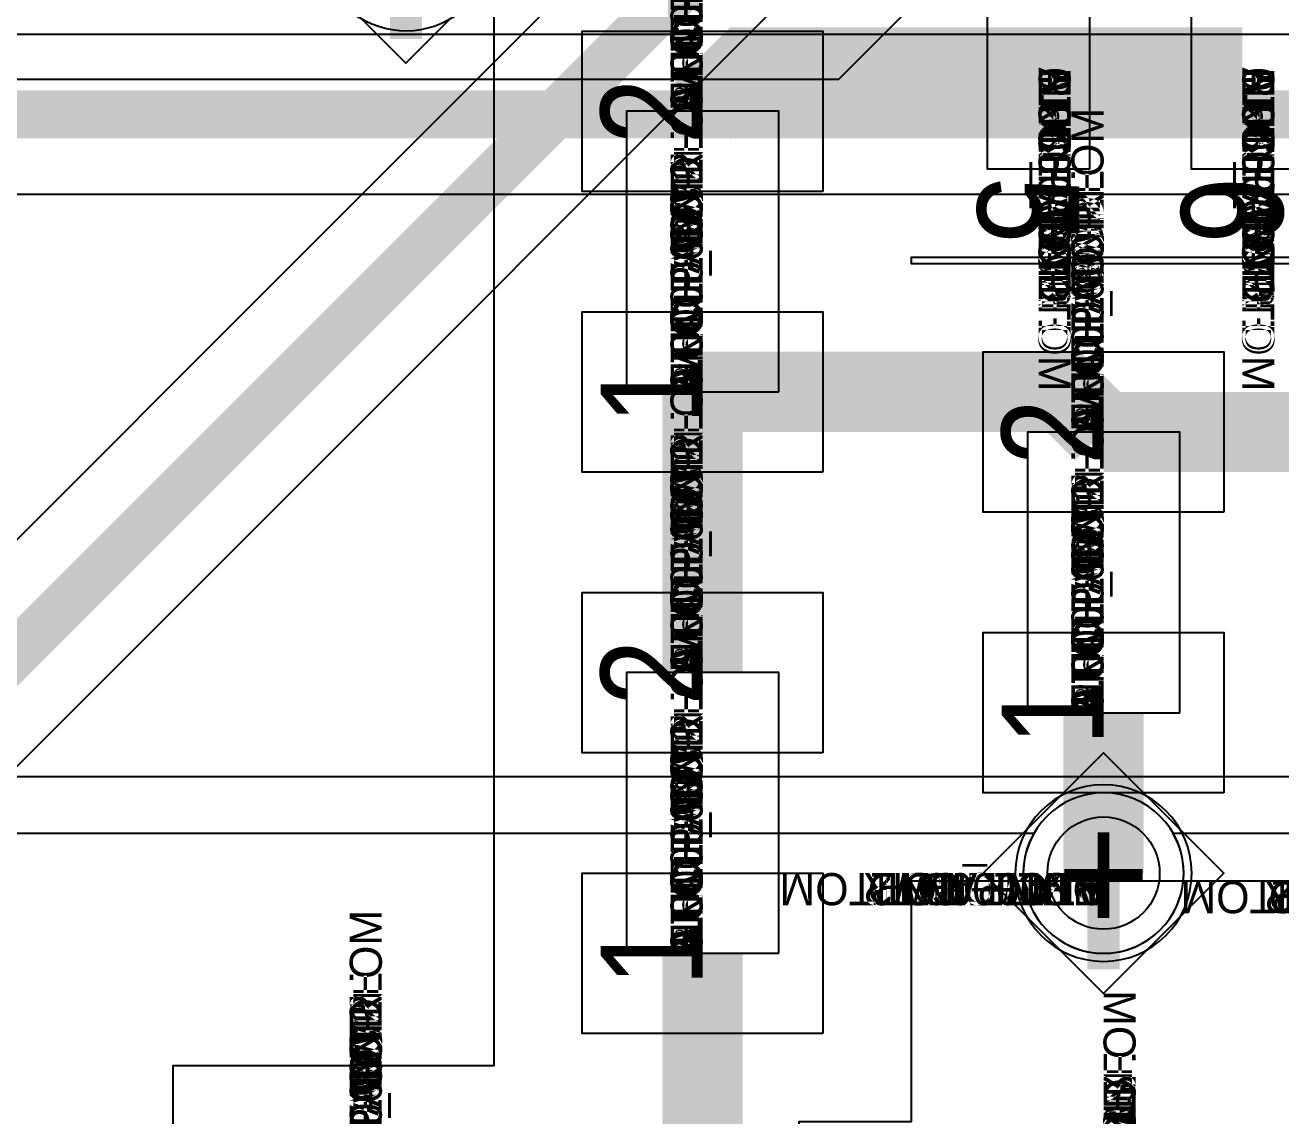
# Model space of a CAD drawing. Extents: x 0 to 323, y 0 to 320.
# Drawn here: x 77.84 to 85.67, y 198.64 to 205.44 of the extents above; entities that cross this region are included whole.
import ezdxf
from ezdxf.enums import TextEntityAlignment as Align

# ---------------------------------------------------------------- set-up
doc = ezdxf.new("R2010")
doc.units = 0
doc.header["$MEASUREMENT"] = 0
doc.layers.get('0').update_dxf_attribs({"linetype": 'CONTINUOUS'})
for name, color, linetype in [('CDN_FIGURES', 7, 'CONTINUOUS'), ('ETCH_BOTTOM', 7, 'CONTINUOUS'), ('ETCH_GND', 3, 'CONTINUOUS'), ('ETCH_INT1', 4, 'CONTINUOUS'), ('ETCH_INT2', 5, 'CONTINUOUS'), ('ETCH_PWR', 6, 'CONTINUOUS'), ('ETCH_TOP', 2, 'CONTINUOUS'), ('MANUFACTURING_NCLEGEND-1-6', 8, 'CONTINUOUS'), ('PACKAGE_GEOMETRY_ASSEMBLY_TOP', 11, 'CONTINUOUS'), ('PACKAGE_GEOMETRY_PIN_NUMBER', 9, 'CONTINUOUS')]:
    doc.layers.add(name, color=color, linetype=linetype)

# ---------------------------------------------------------------- blocks, each defined once
blk = doc.blocks.new('PAD_INFO')
for tag in ['SHAPE_TYPE', 'PAD_HEIGHT', 'PAD_LAYER', 'PAD_TYPE', 'PAD_WIDTH']:
    blk.add_attdef(tag, (0, 0), '', height=0.2)
at = {"flags": 2}
blk.add_attdef('CDN_TYPE', (0, 0), '', height=0.2, dxfattribs=at)
blk = doc.blocks.new('DRILL_INFO')
at = {"flags": 2}
blk.add_attdef('CDN_TYPE', (0, 0), '', height=0.2, dxfattribs=at)
for tag in ['FSHAPE', 'FCHAR', 'DRILL_HEIGHT', 'DIAMETER', 'PLATED', 'DRILL_WIDTH']:
    blk.add_attdef(tag, (0, 0), '', height=0.2)
blk = doc.blocks.new('VIA0700X0300')
at = {"layer": 'ETCH_BOTTOM'}
blk.add_circle((0, 0), 0.35, dxfattribs=at)
at = {"layer": 'ETCH_GND'}
blk.add_circle((0, 0), 0.35, dxfattribs=at)
at = {"layer": 'ETCH_INT1'}
blk.add_circle((0, 0), 0.35, dxfattribs=at)
at = {"layer": 'ETCH_INT2'}
blk.add_circle((0, 0), 0.35, dxfattribs=at)
at = {"layer": 'ETCH_PWR'}
blk.add_circle((0, 0), 0.35, dxfattribs=at)
at = {"layer": 'ETCH_TOP'}
blk.add_circle((0, 0), 0.35, dxfattribs=at)
ref = blk.add_blockref('PAD_INFO', (0, 0))
ref.add_attrib('PAD_LAYER', 'ETCH_TOP', (0, 0), dxfattribs={"height": 0.2})
ref.add_attrib('SHAPE_TYPE', 'NULL', (0, 0), dxfattribs={"height": 0.2})
ref.add_attrib('PAD_TYPE', 'ANTIPAD', (0, 0), dxfattribs={"height": 0.2})
ref.add_attrib('PAD_WIDTH', '0.000000', (0, 0), dxfattribs={"height": 0.2})
ref.add_attrib('PAD_HEIGHT', '0.000000', (0, 0), dxfattribs={"height": 0.2})
ref = blk.add_blockref('PAD_INFO', (0, 0))
ref.add_attrib('PAD_LAYER', 'ETCH_GND', (0, 0), dxfattribs={"height": 0.2})
ref.add_attrib('SHAPE_TYPE', 'NULL', (0, 0), dxfattribs={"height": 0.2})
ref.add_attrib('PAD_TYPE', 'ANTIPAD', (0, 0), dxfattribs={"height": 0.2})
ref.add_attrib('PAD_WIDTH', '0.000000', (0, 0), dxfattribs={"height": 0.2})
ref.add_attrib('PAD_HEIGHT', '0.000000', (0, 0), dxfattribs={"height": 0.2})
ref = blk.add_blockref('PAD_INFO', (0, 0))
ref.add_attrib('PAD_LAYER', 'ETCH_INT1', (0, 0), dxfattribs={"height": 0.2})
ref.add_attrib('SHAPE_TYPE', 'NULL', (0, 0), dxfattribs={"height": 0.2})
ref.add_attrib('PAD_TYPE', 'ANTIPAD', (0, 0), dxfattribs={"height": 0.2})
ref.add_attrib('PAD_WIDTH', '0.000000', (0, 0), dxfattribs={"height": 0.2})
ref.add_attrib('PAD_HEIGHT', '0.000000', (0, 0), dxfattribs={"height": 0.2})
ref = blk.add_blockref('PAD_INFO', (0, 0))
ref.add_attrib('PAD_LAYER', 'ETCH_INT2', (0, 0), dxfattribs={"height": 0.2})
ref.add_attrib('SHAPE_TYPE', 'NULL', (0, 0), dxfattribs={"height": 0.2})
ref.add_attrib('PAD_TYPE', 'ANTIPAD', (0, 0), dxfattribs={"height": 0.2})
ref.add_attrib('PAD_WIDTH', '0.000000', (0, 0), dxfattribs={"height": 0.2})
ref.add_attrib('PAD_HEIGHT', '0.000000', (0, 0), dxfattribs={"height": 0.2})
ref = blk.add_blockref('PAD_INFO', (0, 0))
ref.add_attrib('PAD_LAYER', 'ETCH_PWR', (0, 0), dxfattribs={"height": 0.2})
ref.add_attrib('SHAPE_TYPE', 'NULL', (0, 0), dxfattribs={"height": 0.2})
ref.add_attrib('PAD_TYPE', 'ANTIPAD', (0, 0), dxfattribs={"height": 0.2})
ref.add_attrib('PAD_WIDTH', '0.000000', (0, 0), dxfattribs={"height": 0.2})
ref.add_attrib('PAD_HEIGHT', '0.000000', (0, 0), dxfattribs={"height": 0.2})
ref = blk.add_blockref('PAD_INFO', (0, 0))
ref.add_attrib('PAD_LAYER', 'ETCH_BOTTOM', (0, 0), dxfattribs={"height": 0.2})
ref.add_attrib('SHAPE_TYPE', 'NULL', (0, 0), dxfattribs={"height": 0.2})
ref.add_attrib('PAD_TYPE', 'ANTIPAD', (0, 0), dxfattribs={"height": 0.2})
ref.add_attrib('PAD_WIDTH', '0.000000', (0, 0), dxfattribs={"height": 0.2})
ref.add_attrib('PAD_HEIGHT', '0.000000', (0, 0), dxfattribs={"height": 0.2})
ref = blk.add_blockref('PAD_INFO', (0, 0))
ref.add_attrib('PAD_LAYER', 'ETCH_TOP', (0, 0), dxfattribs={"height": 0.2})
ref.add_attrib('SHAPE_TYPE', 'NULL', (0, 0), dxfattribs={"height": 0.2})
ref.add_attrib('PAD_TYPE', 'THERMAL', (0, 0), dxfattribs={"height": 0.2})
ref.add_attrib('PAD_WIDTH', '0.000000', (0, 0), dxfattribs={"height": 0.2})
ref.add_attrib('PAD_HEIGHT', '0.000000', (0, 0), dxfattribs={"height": 0.2})
ref = blk.add_blockref('PAD_INFO', (0, 0))
ref.add_attrib('PAD_LAYER', 'ETCH_GND', (0, 0), dxfattribs={"height": 0.2})
ref.add_attrib('SHAPE_TYPE', 'NULL', (0, 0), dxfattribs={"height": 0.2})
ref.add_attrib('PAD_TYPE', 'THERMAL', (0, 0), dxfattribs={"height": 0.2})
ref.add_attrib('PAD_WIDTH', '0.000000', (0, 0), dxfattribs={"height": 0.2})
ref.add_attrib('PAD_HEIGHT', '0.000000', (0, 0), dxfattribs={"height": 0.2})
ref = blk.add_blockref('PAD_INFO', (0, 0))
ref.add_attrib('PAD_LAYER', 'ETCH_INT1', (0, 0), dxfattribs={"height": 0.2})
ref.add_attrib('SHAPE_TYPE', 'NULL', (0, 0), dxfattribs={"height": 0.2})
ref.add_attrib('PAD_TYPE', 'THERMAL', (0, 0), dxfattribs={"height": 0.2})
ref.add_attrib('PAD_WIDTH', '0.000000', (0, 0), dxfattribs={"height": 0.2})
ref.add_attrib('PAD_HEIGHT', '0.000000', (0, 0), dxfattribs={"height": 0.2})
ref = blk.add_blockref('PAD_INFO', (0, 0))
ref.add_attrib('PAD_LAYER', 'ETCH_INT2', (0, 0), dxfattribs={"height": 0.2})
ref.add_attrib('SHAPE_TYPE', 'NULL', (0, 0), dxfattribs={"height": 0.2})
ref.add_attrib('PAD_TYPE', 'THERMAL', (0, 0), dxfattribs={"height": 0.2})
ref.add_attrib('PAD_WIDTH', '0.000000', (0, 0), dxfattribs={"height": 0.2})
ref.add_attrib('PAD_HEIGHT', '0.000000', (0, 0), dxfattribs={"height": 0.2})
ref = blk.add_blockref('PAD_INFO', (0, 0))
ref.add_attrib('PAD_LAYER', 'ETCH_PWR', (0, 0), dxfattribs={"height": 0.2})
ref.add_attrib('SHAPE_TYPE', 'NULL', (0, 0), dxfattribs={"height": 0.2})
ref.add_attrib('PAD_TYPE', 'THERMAL', (0, 0), dxfattribs={"height": 0.2})
ref.add_attrib('PAD_WIDTH', '0.000000', (0, 0), dxfattribs={"height": 0.2})
ref.add_attrib('PAD_HEIGHT', '0.000000', (0, 0), dxfattribs={"height": 0.2})
ref = blk.add_blockref('PAD_INFO', (0, 0))
ref.add_attrib('PAD_LAYER', 'ETCH_BOTTOM', (0, 0), dxfattribs={"height": 0.2})
ref.add_attrib('SHAPE_TYPE', 'NULL', (0, 0), dxfattribs={"height": 0.2})
ref.add_attrib('PAD_TYPE', 'THERMAL', (0, 0), dxfattribs={"height": 0.2})
ref.add_attrib('PAD_WIDTH', '0.000000', (0, 0), dxfattribs={"height": 0.2})
ref.add_attrib('PAD_HEIGHT', '0.000000', (0, 0), dxfattribs={"height": 0.2})
ref = blk.add_blockref('PAD_INFO', (0, 0))
ref.add_attrib('PAD_LAYER', 'ETCH_TOP', (0, 0), dxfattribs={"height": 0.2})
ref.add_attrib('SHAPE_TYPE', 'CIRCLE', (0, 0), dxfattribs={"height": 0.2})
ref.add_attrib('PAD_TYPE', 'REGULAR', (0, 0), dxfattribs={"height": 0.2})
ref.add_attrib('PAD_WIDTH', '0.700000', (0, 0), dxfattribs={"height": 0.2})
ref.add_attrib('PAD_HEIGHT', '0.700000', (0, 0), dxfattribs={"height": 0.2})
ref = blk.add_blockref('PAD_INFO', (0, 0))
ref.add_attrib('PAD_LAYER', 'ETCH_GND', (0, 0), dxfattribs={"height": 0.2})
ref.add_attrib('SHAPE_TYPE', 'CIRCLE', (0, 0), dxfattribs={"height": 0.2})
ref.add_attrib('PAD_TYPE', 'REGULAR', (0, 0), dxfattribs={"height": 0.2})
ref.add_attrib('PAD_WIDTH', '0.700000', (0, 0), dxfattribs={"height": 0.2})
ref.add_attrib('PAD_HEIGHT', '0.700000', (0, 0), dxfattribs={"height": 0.2})
ref = blk.add_blockref('PAD_INFO', (0, 0))
ref.add_attrib('PAD_LAYER', 'ETCH_INT1', (0, 0), dxfattribs={"height": 0.2})
ref.add_attrib('SHAPE_TYPE', 'CIRCLE', (0, 0), dxfattribs={"height": 0.2})
ref.add_attrib('PAD_TYPE', 'REGULAR', (0, 0), dxfattribs={"height": 0.2})
ref.add_attrib('PAD_WIDTH', '0.700000', (0, 0), dxfattribs={"height": 0.2})
ref.add_attrib('PAD_HEIGHT', '0.700000', (0, 0), dxfattribs={"height": 0.2})
ref = blk.add_blockref('PAD_INFO', (0, 0))
ref.add_attrib('PAD_LAYER', 'ETCH_INT2', (0, 0), dxfattribs={"height": 0.2})
ref.add_attrib('SHAPE_TYPE', 'CIRCLE', (0, 0), dxfattribs={"height": 0.2})
ref.add_attrib('PAD_TYPE', 'REGULAR', (0, 0), dxfattribs={"height": 0.2})
ref.add_attrib('PAD_WIDTH', '0.700000', (0, 0), dxfattribs={"height": 0.2})
ref.add_attrib('PAD_HEIGHT', '0.700000', (0, 0), dxfattribs={"height": 0.2})
ref = blk.add_blockref('PAD_INFO', (0, 0))
ref.add_attrib('PAD_LAYER', 'ETCH_PWR', (0, 0), dxfattribs={"height": 0.2})
ref.add_attrib('SHAPE_TYPE', 'CIRCLE', (0, 0), dxfattribs={"height": 0.2})
ref.add_attrib('PAD_TYPE', 'REGULAR', (0, 0), dxfattribs={"height": 0.2})
ref.add_attrib('PAD_WIDTH', '0.700000', (0, 0), dxfattribs={"height": 0.2})
ref.add_attrib('PAD_HEIGHT', '0.700000', (0, 0), dxfattribs={"height": 0.2})
ref = blk.add_blockref('PAD_INFO', (0, 0))
ref.add_attrib('PAD_LAYER', 'ETCH_BOTTOM', (0, 0), dxfattribs={"height": 0.2})
ref.add_attrib('SHAPE_TYPE', 'CIRCLE', (0, 0), dxfattribs={"height": 0.2})
ref.add_attrib('PAD_TYPE', 'REGULAR', (0, 0), dxfattribs={"height": 0.2})
ref.add_attrib('PAD_WIDTH', '0.700000', (0, 0), dxfattribs={"height": 0.2})
ref.add_attrib('PAD_HEIGHT', '0.700000', (0, 0), dxfattribs={"height": 0.2})
ref = blk.add_blockref('DRILL_INFO', (0, 0))
ref.add_attrib('DIAMETER', '0.300000', (0, 0), dxfattribs={"height": 0.2})
ref.add_attrib('PLATED', 'PLATED', (0, 0), dxfattribs={"height": 0.2})
ref.add_attrib('FSHAPE', 'DIAMOND', (0, 0), dxfattribs={"height": 0.2})
ref.add_attrib('FCHAR', '+', (0, 0), dxfattribs={"height": 0.2})
ref.add_attrib('DRILL_WIDTH', '1.500000', (0, 0), dxfattribs={"height": 0.2})
ref.add_attrib('DRILL_HEIGHT', '1.500000', (0, 0), dxfattribs={"height": 0.2})
for tag in ['CDN_TYPE', 'PIN']:
    blk.add_attdef(tag, (0, 0), '', height=0.2)
at = {"flags": 2}
for tag in ['PSTKNAME', 'BBV']:
    blk.add_attdef(tag, (0, 0), '', height=0.2, dxfattribs=at)
blk = doc.blocks.new('FIGURE_DIAMOND')
at = {"layer": 'CDN_FIGURES'}
blk.add_lwpolyline([(-0.5, 0), (0, 0.5), (0.5, 0), (0, -0.5)], close=True, dxfattribs=at)
blk = doc.blocks.new('SMD50_25')
at = {"layer": 'ETCH_TOP'}
blk.add_lwpolyline([(-0.635, -0.3175), (-0.635, 0.3175), (0.635, 0.3175), (0.635, -0.3175)], close=True, dxfattribs=at)
ref = blk.add_blockref('PAD_INFO', (0, 0))
ref.add_attrib('PAD_LAYER', 'ETCH_TOP', (0, 0), dxfattribs={"height": 0.2})
ref.add_attrib('SHAPE_TYPE', 'NULL', (0, 0), dxfattribs={"height": 0.2})
ref.add_attrib('PAD_TYPE', 'ANTIPAD', (0, 0), dxfattribs={"height": 0.2})
ref.add_attrib('PAD_WIDTH', '0.000000', (0, 0), dxfattribs={"height": 0.2})
ref.add_attrib('PAD_HEIGHT', '0.000000', (0, 0), dxfattribs={"height": 0.2})
ref = blk.add_blockref('PAD_INFO', (0, 0))
ref.add_attrib('PAD_LAYER', 'ETCH_GND', (0, 0), dxfattribs={"height": 0.2})
ref.add_attrib('SHAPE_TYPE', 'NULL', (0, 0), dxfattribs={"height": 0.2})
ref.add_attrib('PAD_TYPE', 'ANTIPAD', (0, 0), dxfattribs={"height": 0.2})
ref.add_attrib('PAD_WIDTH', '0.000000', (0, 0), dxfattribs={"height": 0.2})
ref.add_attrib('PAD_HEIGHT', '0.000000', (0, 0), dxfattribs={"height": 0.2})
ref = blk.add_blockref('PAD_INFO', (0, 0))
ref.add_attrib('PAD_LAYER', 'ETCH_INT1', (0, 0), dxfattribs={"height": 0.2})
ref.add_attrib('SHAPE_TYPE', 'NULL', (0, 0), dxfattribs={"height": 0.2})
ref.add_attrib('PAD_TYPE', 'ANTIPAD', (0, 0), dxfattribs={"height": 0.2})
ref.add_attrib('PAD_WIDTH', '0.000000', (0, 0), dxfattribs={"height": 0.2})
ref.add_attrib('PAD_HEIGHT', '0.000000', (0, 0), dxfattribs={"height": 0.2})
ref = blk.add_blockref('PAD_INFO', (0, 0))
ref.add_attrib('PAD_LAYER', 'ETCH_INT2', (0, 0), dxfattribs={"height": 0.2})
ref.add_attrib('SHAPE_TYPE', 'NULL', (0, 0), dxfattribs={"height": 0.2})
ref.add_attrib('PAD_TYPE', 'ANTIPAD', (0, 0), dxfattribs={"height": 0.2})
ref.add_attrib('PAD_WIDTH', '0.000000', (0, 0), dxfattribs={"height": 0.2})
ref.add_attrib('PAD_HEIGHT', '0.000000', (0, 0), dxfattribs={"height": 0.2})
ref = blk.add_blockref('PAD_INFO', (0, 0))
ref.add_attrib('PAD_LAYER', 'ETCH_PWR', (0, 0), dxfattribs={"height": 0.2})
ref.add_attrib('SHAPE_TYPE', 'NULL', (0, 0), dxfattribs={"height": 0.2})
ref.add_attrib('PAD_TYPE', 'ANTIPAD', (0, 0), dxfattribs={"height": 0.2})
ref.add_attrib('PAD_WIDTH', '0.000000', (0, 0), dxfattribs={"height": 0.2})
ref.add_attrib('PAD_HEIGHT', '0.000000', (0, 0), dxfattribs={"height": 0.2})
ref = blk.add_blockref('PAD_INFO', (0, 0))
ref.add_attrib('PAD_LAYER', 'ETCH_BOTTOM', (0, 0), dxfattribs={"height": 0.2})
ref.add_attrib('SHAPE_TYPE', 'NULL', (0, 0), dxfattribs={"height": 0.2})
ref.add_attrib('PAD_TYPE', 'ANTIPAD', (0, 0), dxfattribs={"height": 0.2})
ref.add_attrib('PAD_WIDTH', '0.000000', (0, 0), dxfattribs={"height": 0.2})
ref.add_attrib('PAD_HEIGHT', '0.000000', (0, 0), dxfattribs={"height": 0.2})
ref = blk.add_blockref('PAD_INFO', (0, 0))
ref.add_attrib('PAD_LAYER', 'ETCH_TOP', (0, 0), dxfattribs={"height": 0.2})
ref.add_attrib('SHAPE_TYPE', 'NULL', (0, 0), dxfattribs={"height": 0.2})
ref.add_attrib('PAD_TYPE', 'THERMAL', (0, 0), dxfattribs={"height": 0.2})
ref.add_attrib('PAD_WIDTH', '0.000000', (0, 0), dxfattribs={"height": 0.2})
ref.add_attrib('PAD_HEIGHT', '0.000000', (0, 0), dxfattribs={"height": 0.2})
ref = blk.add_blockref('PAD_INFO', (0, 0))
ref.add_attrib('PAD_LAYER', 'ETCH_GND', (0, 0), dxfattribs={"height": 0.2})
ref.add_attrib('SHAPE_TYPE', 'NULL', (0, 0), dxfattribs={"height": 0.2})
ref.add_attrib('PAD_TYPE', 'THERMAL', (0, 0), dxfattribs={"height": 0.2})
ref.add_attrib('PAD_WIDTH', '0.000000', (0, 0), dxfattribs={"height": 0.2})
ref.add_attrib('PAD_HEIGHT', '0.000000', (0, 0), dxfattribs={"height": 0.2})
ref = blk.add_blockref('PAD_INFO', (0, 0))
ref.add_attrib('PAD_LAYER', 'ETCH_INT1', (0, 0), dxfattribs={"height": 0.2})
ref.add_attrib('SHAPE_TYPE', 'NULL', (0, 0), dxfattribs={"height": 0.2})
ref.add_attrib('PAD_TYPE', 'THERMAL', (0, 0), dxfattribs={"height": 0.2})
ref.add_attrib('PAD_WIDTH', '0.000000', (0, 0), dxfattribs={"height": 0.2})
ref.add_attrib('PAD_HEIGHT', '0.000000', (0, 0), dxfattribs={"height": 0.2})
ref = blk.add_blockref('PAD_INFO', (0, 0))
ref.add_attrib('PAD_LAYER', 'ETCH_INT2', (0, 0), dxfattribs={"height": 0.2})
ref.add_attrib('SHAPE_TYPE', 'NULL', (0, 0), dxfattribs={"height": 0.2})
ref.add_attrib('PAD_TYPE', 'THERMAL', (0, 0), dxfattribs={"height": 0.2})
ref.add_attrib('PAD_WIDTH', '0.000000', (0, 0), dxfattribs={"height": 0.2})
ref.add_attrib('PAD_HEIGHT', '0.000000', (0, 0), dxfattribs={"height": 0.2})
ref = blk.add_blockref('PAD_INFO', (0, 0))
ref.add_attrib('PAD_LAYER', 'ETCH_PWR', (0, 0), dxfattribs={"height": 0.2})
ref.add_attrib('SHAPE_TYPE', 'NULL', (0, 0), dxfattribs={"height": 0.2})
ref.add_attrib('PAD_TYPE', 'THERMAL', (0, 0), dxfattribs={"height": 0.2})
ref.add_attrib('PAD_WIDTH', '0.000000', (0, 0), dxfattribs={"height": 0.2})
ref.add_attrib('PAD_HEIGHT', '0.000000', (0, 0), dxfattribs={"height": 0.2})
ref = blk.add_blockref('PAD_INFO', (0, 0))
ref.add_attrib('PAD_LAYER', 'ETCH_BOTTOM', (0, 0), dxfattribs={"height": 0.2})
ref.add_attrib('SHAPE_TYPE', 'NULL', (0, 0), dxfattribs={"height": 0.2})
ref.add_attrib('PAD_TYPE', 'THERMAL', (0, 0), dxfattribs={"height": 0.2})
ref.add_attrib('PAD_WIDTH', '0.000000', (0, 0), dxfattribs={"height": 0.2})
ref.add_attrib('PAD_HEIGHT', '0.000000', (0, 0), dxfattribs={"height": 0.2})
ref = blk.add_blockref('PAD_INFO', (0, 0))
ref.add_attrib('PAD_LAYER', 'ETCH_TOP', (0, 0), dxfattribs={"height": 0.2})
ref.add_attrib('SHAPE_TYPE', 'RECTANGLE', (0, 0), dxfattribs={"height": 0.2})
ref.add_attrib('PAD_TYPE', 'REGULAR', (0, 0), dxfattribs={"height": 0.2})
ref.add_attrib('PAD_WIDTH', '1.270000', (0, 0), dxfattribs={"height": 0.2})
ref.add_attrib('PAD_HEIGHT', '0.635000', (0, 0), dxfattribs={"height": 0.2})
ref = blk.add_blockref('PAD_INFO', (0, 0))
ref.add_attrib('PAD_LAYER', 'ETCH_GND', (0, 0), dxfattribs={"height": 0.2})
ref.add_attrib('SHAPE_TYPE', 'NULL', (0, 0), dxfattribs={"height": 0.2})
ref.add_attrib('PAD_TYPE', 'REGULAR', (0, 0), dxfattribs={"height": 0.2})
ref.add_attrib('PAD_WIDTH', '0.000000', (0, 0), dxfattribs={"height": 0.2})
ref.add_attrib('PAD_HEIGHT', '0.000000', (0, 0), dxfattribs={"height": 0.2})
ref = blk.add_blockref('PAD_INFO', (0, 0))
ref.add_attrib('PAD_LAYER', 'ETCH_INT1', (0, 0), dxfattribs={"height": 0.2})
ref.add_attrib('SHAPE_TYPE', 'NULL', (0, 0), dxfattribs={"height": 0.2})
ref.add_attrib('PAD_TYPE', 'REGULAR', (0, 0), dxfattribs={"height": 0.2})
ref.add_attrib('PAD_WIDTH', '0.000000', (0, 0), dxfattribs={"height": 0.2})
ref.add_attrib('PAD_HEIGHT', '0.000000', (0, 0), dxfattribs={"height": 0.2})
ref = blk.add_blockref('PAD_INFO', (0, 0))
ref.add_attrib('PAD_LAYER', 'ETCH_INT2', (0, 0), dxfattribs={"height": 0.2})
ref.add_attrib('SHAPE_TYPE', 'NULL', (0, 0), dxfattribs={"height": 0.2})
ref.add_attrib('PAD_TYPE', 'REGULAR', (0, 0), dxfattribs={"height": 0.2})
ref.add_attrib('PAD_WIDTH', '0.000000', (0, 0), dxfattribs={"height": 0.2})
ref.add_attrib('PAD_HEIGHT', '0.000000', (0, 0), dxfattribs={"height": 0.2})
ref = blk.add_blockref('PAD_INFO', (0, 0))
ref.add_attrib('PAD_LAYER', 'ETCH_PWR', (0, 0), dxfattribs={"height": 0.2})
ref.add_attrib('SHAPE_TYPE', 'NULL', (0, 0), dxfattribs={"height": 0.2})
ref.add_attrib('PAD_TYPE', 'REGULAR', (0, 0), dxfattribs={"height": 0.2})
ref.add_attrib('PAD_WIDTH', '0.000000', (0, 0), dxfattribs={"height": 0.2})
ref.add_attrib('PAD_HEIGHT', '0.000000', (0, 0), dxfattribs={"height": 0.2})
ref = blk.add_blockref('PAD_INFO', (0, 0))
ref.add_attrib('PAD_LAYER', 'ETCH_BOTTOM', (0, 0), dxfattribs={"height": 0.2})
ref.add_attrib('SHAPE_TYPE', 'NULL', (0, 0), dxfattribs={"height": 0.2})
ref.add_attrib('PAD_TYPE', 'REGULAR', (0, 0), dxfattribs={"height": 0.2})
ref.add_attrib('PAD_WIDTH', '0.000000', (0, 0), dxfattribs={"height": 0.2})
ref.add_attrib('PAD_HEIGHT', '0.000000', (0, 0), dxfattribs={"height": 0.2})
ref = blk.add_blockref('DRILL_INFO', (0, 0))
ref.add_attrib('DIAMETER', '0.000000', (0, 0), dxfattribs={"height": 0.2})
ref.add_attrib('PLATED', 'NON_PLATED', (0, 0), dxfattribs={"height": 0.2})
ref.add_attrib('FSHAPE', 'NULL', (0, 0), dxfattribs={"height": 0.2})
ref.add_attrib('DRILL_WIDTH', '0.000000', (0, 0), dxfattribs={"height": 0.2})
ref.add_attrib('DRILL_HEIGHT', '0.000000', (0, 0), dxfattribs={"height": 0.2})
for tag in ['CDN_TYPE', 'PIN']:
    blk.add_attdef(tag, (0, 0), '', height=0.2)
at = {"flags": 2}
for tag in ['PSTKNAME', 'BBV']:
    blk.add_attdef(tag, (0, 0), '', height=0.2, dxfattribs=at)
blk = doc.blocks.new('SOIC8')
at = {"layer": 'ETCH_TOP'}
ref = blk.add_blockref('SMD50_25', (2.4765, -1.905), dxfattribs=at)
ref.add_attrib('CDN_TYPE', 'PIN', (0, 0), dxfattribs={"height": 0.2})
ref.add_attrib('PIN', '5', (0, 0), dxfattribs={"height": 0.2})
ref = blk.add_blockref('SMD50_25', (2.4765, -0.635), dxfattribs=at)
ref.add_attrib('CDN_TYPE', 'PIN', (0, 0), dxfattribs={"height": 0.2})
ref.add_attrib('PIN', '6', (0, 0), dxfattribs={"height": 0.2})
at = {"flags": 2}
for tag in ['SYMBOL_TYPE', 'CDN_TYPE', 'REFDES']:
    blk.add_attdef(tag, (0, 0), '', height=0.2, dxfattribs=at)
blk = doc.blocks.new('RC1000X1500TS')
at = {"layer": 'ETCH_TOP'}
blk.add_lwpolyline([(-0.5, -0.75), (-0.5, 0.75), (0.5, 0.75), (0.5, -0.75)], close=True, dxfattribs=at)
ref = blk.add_blockref('PAD_INFO', (0, 0))
ref.add_attrib('PAD_LAYER', 'ETCH_TOP', (0, 0), dxfattribs={"height": 0.2})
ref.add_attrib('SHAPE_TYPE', 'NULL', (0, 0), dxfattribs={"height": 0.2})
ref.add_attrib('PAD_TYPE', 'ANTIPAD', (0, 0), dxfattribs={"height": 0.2})
ref.add_attrib('PAD_WIDTH', '0.000000', (0, 0), dxfattribs={"height": 0.2})
ref.add_attrib('PAD_HEIGHT', '0.000000', (0, 0), dxfattribs={"height": 0.2})
ref = blk.add_blockref('PAD_INFO', (0, 0))
ref.add_attrib('PAD_LAYER', 'ETCH_GND', (0, 0), dxfattribs={"height": 0.2})
ref.add_attrib('SHAPE_TYPE', 'NULL', (0, 0), dxfattribs={"height": 0.2})
ref.add_attrib('PAD_TYPE', 'ANTIPAD', (0, 0), dxfattribs={"height": 0.2})
ref.add_attrib('PAD_WIDTH', '0.000000', (0, 0), dxfattribs={"height": 0.2})
ref.add_attrib('PAD_HEIGHT', '0.000000', (0, 0), dxfattribs={"height": 0.2})
ref = blk.add_blockref('PAD_INFO', (0, 0))
ref.add_attrib('PAD_LAYER', 'ETCH_INT1', (0, 0), dxfattribs={"height": 0.2})
ref.add_attrib('SHAPE_TYPE', 'NULL', (0, 0), dxfattribs={"height": 0.2})
ref.add_attrib('PAD_TYPE', 'ANTIPAD', (0, 0), dxfattribs={"height": 0.2})
ref.add_attrib('PAD_WIDTH', '0.000000', (0, 0), dxfattribs={"height": 0.2})
ref.add_attrib('PAD_HEIGHT', '0.000000', (0, 0), dxfattribs={"height": 0.2})
ref = blk.add_blockref('PAD_INFO', (0, 0))
ref.add_attrib('PAD_LAYER', 'ETCH_INT2', (0, 0), dxfattribs={"height": 0.2})
ref.add_attrib('SHAPE_TYPE', 'NULL', (0, 0), dxfattribs={"height": 0.2})
ref.add_attrib('PAD_TYPE', 'ANTIPAD', (0, 0), dxfattribs={"height": 0.2})
ref.add_attrib('PAD_WIDTH', '0.000000', (0, 0), dxfattribs={"height": 0.2})
ref.add_attrib('PAD_HEIGHT', '0.000000', (0, 0), dxfattribs={"height": 0.2})
ref = blk.add_blockref('PAD_INFO', (0, 0))
ref.add_attrib('PAD_LAYER', 'ETCH_PWR', (0, 0), dxfattribs={"height": 0.2})
ref.add_attrib('SHAPE_TYPE', 'NULL', (0, 0), dxfattribs={"height": 0.2})
ref.add_attrib('PAD_TYPE', 'ANTIPAD', (0, 0), dxfattribs={"height": 0.2})
ref.add_attrib('PAD_WIDTH', '0.000000', (0, 0), dxfattribs={"height": 0.2})
ref.add_attrib('PAD_HEIGHT', '0.000000', (0, 0), dxfattribs={"height": 0.2})
ref = blk.add_blockref('PAD_INFO', (0, 0))
ref.add_attrib('PAD_LAYER', 'ETCH_BOTTOM', (0, 0), dxfattribs={"height": 0.2})
ref.add_attrib('SHAPE_TYPE', 'NULL', (0, 0), dxfattribs={"height": 0.2})
ref.add_attrib('PAD_TYPE', 'ANTIPAD', (0, 0), dxfattribs={"height": 0.2})
ref.add_attrib('PAD_WIDTH', '0.000000', (0, 0), dxfattribs={"height": 0.2})
ref.add_attrib('PAD_HEIGHT', '0.000000', (0, 0), dxfattribs={"height": 0.2})
ref = blk.add_blockref('PAD_INFO', (0, 0))
ref.add_attrib('PAD_LAYER', 'ETCH_TOP', (0, 0), dxfattribs={"height": 0.2})
ref.add_attrib('SHAPE_TYPE', 'NULL', (0, 0), dxfattribs={"height": 0.2})
ref.add_attrib('PAD_TYPE', 'THERMAL', (0, 0), dxfattribs={"height": 0.2})
ref.add_attrib('PAD_WIDTH', '0.000000', (0, 0), dxfattribs={"height": 0.2})
ref.add_attrib('PAD_HEIGHT', '0.000000', (0, 0), dxfattribs={"height": 0.2})
ref = blk.add_blockref('PAD_INFO', (0, 0))
ref.add_attrib('PAD_LAYER', 'ETCH_GND', (0, 0), dxfattribs={"height": 0.2})
ref.add_attrib('SHAPE_TYPE', 'NULL', (0, 0), dxfattribs={"height": 0.2})
ref.add_attrib('PAD_TYPE', 'THERMAL', (0, 0), dxfattribs={"height": 0.2})
ref.add_attrib('PAD_WIDTH', '0.000000', (0, 0), dxfattribs={"height": 0.2})
ref.add_attrib('PAD_HEIGHT', '0.000000', (0, 0), dxfattribs={"height": 0.2})
ref = blk.add_blockref('PAD_INFO', (0, 0))
ref.add_attrib('PAD_LAYER', 'ETCH_INT1', (0, 0), dxfattribs={"height": 0.2})
ref.add_attrib('SHAPE_TYPE', 'NULL', (0, 0), dxfattribs={"height": 0.2})
ref.add_attrib('PAD_TYPE', 'THERMAL', (0, 0), dxfattribs={"height": 0.2})
ref.add_attrib('PAD_WIDTH', '0.000000', (0, 0), dxfattribs={"height": 0.2})
ref.add_attrib('PAD_HEIGHT', '0.000000', (0, 0), dxfattribs={"height": 0.2})
ref = blk.add_blockref('PAD_INFO', (0, 0))
ref.add_attrib('PAD_LAYER', 'ETCH_INT2', (0, 0), dxfattribs={"height": 0.2})
ref.add_attrib('SHAPE_TYPE', 'NULL', (0, 0), dxfattribs={"height": 0.2})
ref.add_attrib('PAD_TYPE', 'THERMAL', (0, 0), dxfattribs={"height": 0.2})
ref.add_attrib('PAD_WIDTH', '0.000000', (0, 0), dxfattribs={"height": 0.2})
ref.add_attrib('PAD_HEIGHT', '0.000000', (0, 0), dxfattribs={"height": 0.2})
ref = blk.add_blockref('PAD_INFO', (0, 0))
ref.add_attrib('PAD_LAYER', 'ETCH_PWR', (0, 0), dxfattribs={"height": 0.2})
ref.add_attrib('SHAPE_TYPE', 'NULL', (0, 0), dxfattribs={"height": 0.2})
ref.add_attrib('PAD_TYPE', 'THERMAL', (0, 0), dxfattribs={"height": 0.2})
ref.add_attrib('PAD_WIDTH', '0.000000', (0, 0), dxfattribs={"height": 0.2})
ref.add_attrib('PAD_HEIGHT', '0.000000', (0, 0), dxfattribs={"height": 0.2})
ref = blk.add_blockref('PAD_INFO', (0, 0))
ref.add_attrib('PAD_LAYER', 'ETCH_BOTTOM', (0, 0), dxfattribs={"height": 0.2})
ref.add_attrib('SHAPE_TYPE', 'NULL', (0, 0), dxfattribs={"height": 0.2})
ref.add_attrib('PAD_TYPE', 'THERMAL', (0, 0), dxfattribs={"height": 0.2})
ref.add_attrib('PAD_WIDTH', '0.000000', (0, 0), dxfattribs={"height": 0.2})
ref.add_attrib('PAD_HEIGHT', '0.000000', (0, 0), dxfattribs={"height": 0.2})
ref = blk.add_blockref('PAD_INFO', (0, 0))
ref.add_attrib('PAD_LAYER', 'ETCH_GND', (0, 0), dxfattribs={"height": 0.2})
ref.add_attrib('SHAPE_TYPE', 'NULL', (0, 0), dxfattribs={"height": 0.2})
ref.add_attrib('PAD_TYPE', 'REGULAR', (0, 0), dxfattribs={"height": 0.2})
ref.add_attrib('PAD_WIDTH', '0.000000', (0, 0), dxfattribs={"height": 0.2})
ref.add_attrib('PAD_HEIGHT', '0.000000', (0, 0), dxfattribs={"height": 0.2})
ref = blk.add_blockref('PAD_INFO', (0, 0))
ref.add_attrib('PAD_LAYER', 'ETCH_INT1', (0, 0), dxfattribs={"height": 0.2})
ref.add_attrib('SHAPE_TYPE', 'NULL', (0, 0), dxfattribs={"height": 0.2})
ref.add_attrib('PAD_TYPE', 'REGULAR', (0, 0), dxfattribs={"height": 0.2})
ref.add_attrib('PAD_WIDTH', '0.000000', (0, 0), dxfattribs={"height": 0.2})
ref.add_attrib('PAD_HEIGHT', '0.000000', (0, 0), dxfattribs={"height": 0.2})
ref = blk.add_blockref('PAD_INFO', (0, 0))
ref.add_attrib('PAD_LAYER', 'ETCH_INT2', (0, 0), dxfattribs={"height": 0.2})
ref.add_attrib('SHAPE_TYPE', 'NULL', (0, 0), dxfattribs={"height": 0.2})
ref.add_attrib('PAD_TYPE', 'REGULAR', (0, 0), dxfattribs={"height": 0.2})
ref.add_attrib('PAD_WIDTH', '0.000000', (0, 0), dxfattribs={"height": 0.2})
ref.add_attrib('PAD_HEIGHT', '0.000000', (0, 0), dxfattribs={"height": 0.2})
ref = blk.add_blockref('PAD_INFO', (0, 0))
ref.add_attrib('PAD_LAYER', 'ETCH_PWR', (0, 0), dxfattribs={"height": 0.2})
ref.add_attrib('SHAPE_TYPE', 'NULL', (0, 0), dxfattribs={"height": 0.2})
ref.add_attrib('PAD_TYPE', 'REGULAR', (0, 0), dxfattribs={"height": 0.2})
ref.add_attrib('PAD_WIDTH', '0.000000', (0, 0), dxfattribs={"height": 0.2})
ref.add_attrib('PAD_HEIGHT', '0.000000', (0, 0), dxfattribs={"height": 0.2})
ref = blk.add_blockref('PAD_INFO', (0, 0))
ref.add_attrib('PAD_LAYER', 'ETCH_BOTTOM', (0, 0), dxfattribs={"height": 0.2})
ref.add_attrib('SHAPE_TYPE', 'NULL', (0, 0), dxfattribs={"height": 0.2})
ref.add_attrib('PAD_TYPE', 'REGULAR', (0, 0), dxfattribs={"height": 0.2})
ref.add_attrib('PAD_WIDTH', '0.000000', (0, 0), dxfattribs={"height": 0.2})
ref.add_attrib('PAD_HEIGHT', '0.000000', (0, 0), dxfattribs={"height": 0.2})
ref = blk.add_blockref('DRILL_INFO', (0, 0))
ref.add_attrib('DIAMETER', '0.000000', (0, 0), dxfattribs={"height": 0.2})
ref.add_attrib('PLATED', 'PLATED', (0, 0), dxfattribs={"height": 0.2})
ref.add_attrib('FSHAPE', 'NULL', (0, 0), dxfattribs={"height": 0.2})
ref.add_attrib('DRILL_WIDTH', '0.000000', (0, 0), dxfattribs={"height": 0.2})
ref.add_attrib('DRILL_HEIGHT', '0.000000', (0, 0), dxfattribs={"height": 0.2})
ref = blk.add_blockref('PAD_INFO', (0, 0))
ref.add_attrib('PAD_LAYER', 'ETCH_TOP', (0, 0), dxfattribs={"height": 0.2})
ref.add_attrib('SHAPE_TYPE', 'RECTANGLE', (0, 0), dxfattribs={"height": 0.2})
ref.add_attrib('PAD_TYPE', 'REGULAR', (0, 0), dxfattribs={"height": 0.2})
ref.add_attrib('PAD_WIDTH', '1.000000', (0, 0), dxfattribs={"height": 0.2})
ref.add_attrib('PAD_HEIGHT', '1.500000', (0, 0), dxfattribs={"height": 0.2})
for tag in ['CDN_TYPE', 'PIN']:
    blk.add_attdef(tag, (0, 0), '', height=0.2)
at = {"flags": 2}
for tag in ['PSTKNAME', 'BBV']:
    blk.add_attdef(tag, (0, 0), '', height=0.2, dxfattribs=at)
blk = doc.blocks.new('F56')
at = {"layer": 'PACKAGE_GEOMETRY_ASSEMBLY_TOP'}
blk.add_lwpolyline([(0, -0.475), (1.75, -0.475), (1.75, 0.475), (0, 0.475)], close=True, dxfattribs=at)
at = {"layer": 'ETCH_TOP'}
ref = blk.add_blockref('RC1000X1500TS', (0, 0), dxfattribs=at)
ref.add_attrib('CDN_TYPE', 'PIN', (0, 0), dxfattribs={"height": 0.2})
ref.add_attrib('PIN', '1', (0, 0), dxfattribs={"height": 0.2})
ref = blk.add_blockref('RC1000X1500TS', (1.75, 0), dxfattribs=at)
ref.add_attrib('CDN_TYPE', 'PIN', (0, 0), dxfattribs={"height": 0.2})
ref.add_attrib('PIN', '2', (0, 0), dxfattribs={"height": 0.2})
at = {"flags": 2}
for tag in ['SYMBOL_TYPE', 'CDN_TYPE', 'REFDES']:
    blk.add_attdef(tag, (0, 0), '', height=0.2, dxfattribs=at)

msp = doc.modelspace()

# ---------------------------------------------------------------- linework, layer by layer
at = {"layer": 'ETCH_BOTTOM'}
for points in [[(80.725, 205.7554, -1.410576), (79.9375, 206.4319), (79.9375, 207.106, -1.04634), (79.9375, 208.205), (79.9375, 209.5556), (80.7716, 209.5556, -1.201564), (81.8536, 209.5556), (81.8655, 209.5556), (81.9656, 209.4555), (82.7646, 209.4555, -0.844579), (83.9436, 209.5556), (85.4377, 209.5556), (85.4377, 205.7554)], [(85.1127, 200.1555, 1), (84.0125, 200.1555, 1)]]:
    msp.add_lwpolyline(points, format="xyb", close=True, dxfattribs=at)
for points in [[(80.2126, 205.3547, 0.2, 0.2, 0), (80.2126, 205.9555, 0.2, 0.2, 0)], [(84.5626, 200.1555, 0.2, 0.2, 0), (84.5626, 200.7563, 0.2, 0.2, 0)], [(84.5626, 199.5547, 0.2, 0.2, 0), (84.5626, 200.1555, 0.2, 0.2, 0)]]:
    msp.add_lwpolyline(points, format="xyseb", dxfattribs=at)
at = {"layer": 'ETCH_INT1'}
for points, format in [([(161.6626, 263.1055, 0.3, 0.3, 0), (166.8326, 257.9355, 0.3, 0.3, 0), (166.8326, 245.9548, 0.3, 0.3, 0), (166.8626, 245.9248, 0.3, 0.3, 0), (166.8626, 245.3862, 0.3, 0.3, 0), (166.8326, 245.3562, 0.3, 0.3, 0), (166.8326, 226.1755, 0.3, 0.3, 0), (147.6426, 206.9855, 0.3, 0.3, 0), (128.8119, 206.9855, 0.3, 0.3, 0), (128.7819, 206.9555, 0.3, 0.3, 0), (128.2433, 206.9555, 0.3, 0.3, 0), (128.2133, 206.9855, 0.3, 0.3, 0), (127.1926, 206.9855, 0.3, 0.3, 0), (125.6126, 205.4055, 0.3, 0.3, 0), (91.6126, 205.4055, 0.3, 0.3, 0), (91.0926, 204.8855, 0.3, 0.3, 0), (25.2926, 204.8855, 0.3, 0.3, 0), (16.0126, 195.6055, 0.3, 0.3, 0)], "xyseb"), ([(91.0629, 204.3854), (75.5292, 204.3854, -1.457307), (74.596, 204.3854), (56.5292, 204.3854, -1.457307), (55.596, 204.3854), (38.0067, 204.3854, -1.643726), (37.1185, 204.3854), (25.4997, 204.3854), (17.0191, 195.9048, -3.946277), (16.3119, 196.612), (25.0855, 205.3856), (90.3916, 205.3856, -1.157049)], "xyb")]:
    msp.add_lwpolyline(points, format=format, dxfattribs=at)
msp.add_lwpolyline([(85.0627, 200.1555, 1), (84.0625, 200.1555, 1)], format="xyb", close=True, dxfattribs=at)
at = {"layer": 'ETCH_INT2'}
for points, format in [([(95.2626, 222.6055, 0.3, 0.3, 0), (95.2626, 219.0055, 0.3, 0.3, 0), (73.3126, 197.0555, 0.3, 0.3, 0), (73.3126, 195.8362, 0.3, 0.3, 0), (63.3369, 185.8605, 0.3, 0.3, 0), (56.9769, 185.8605, 0.3, 0.3, 0), (56.9469, 185.8905, 0.3, 0.3, 0), (56.4083, 185.8905, 0.3, 0.3, 0), (56.0276, 185.5098, 0.3, 0.3, 0), (56.0276, 185.4674, 0.3, 0.3, 0), (55.6957, 185.1355, 0.3, 0.3, 0), (36.4119, 185.1355, 0.3, 0.3, 0), (36.3819, 185.1055, 0.3, 0.3, 0), (35.8433, 185.1055, 0.3, 0.3, 0), (35.5033, 185.4455, 0.3, 0.3, 0), (16.0126, 185.4455, 0.3, 0.3, 0)], "xyseb"), ([(56.2012, 186.3906), (57.154, 186.3906), (57.184, 186.3606), (63.1298, 186.3606), (72.4313, 195.6621, -0.915475), (72.8125, 196.5826), (72.8125, 196.9089, -2.206059), (73.1373, 197.5874), (94.7625, 219.2126)], "xyb"), ([(87.9655, 211.0011), (73.8127, 196.8484), (73.8127, 195.6291), (63.544, 185.3604), (57.1631, 185.3604, -0.859737), (56.2495, 184.982)], "xyb")]:
    msp.add_lwpolyline(points, format=format, dxfattribs=at)
msp.add_lwpolyline([(85.0627, 200.1555, 1), (84.0625, 200.1555, 1)], format="xyb", close=True, dxfattribs=at)
at = {"layer": 'ETCH_PWR'}
msp.add_lwpolyline([(53.4626, 205.2055), (64.8126, 205.2055), (67.4626, 207.8555), (69.5126, 207.8555), (70.8626, 206.5055), (70.8626, 205.5055), (71.2626, 205.1055), (82.9126, 205.1055), (85.2626, 207.4555), (87.6126, 207.4555)], dxfattribs=at)
for points in [[(91.0855, 200.7555), (69.4127, 200.7555, 1.9997), (68.6125, 200.7555), (66.9127, 200.7555, 1.9997), (66.1125, 200.7555), (51.1897, 200.7555, 0.73386)], [(51.171, 200.4055), (84.1295, 200.4055, 1.731876), (84.9957, 200.4055), (86.6625, 200.4055, 1.9997)]]:
    msp.add_lwpolyline(points, format="xyb", dxfattribs=at)
at = {"layer": 'ETCH_TOP'}
for points in [[(80.664, 186.7056), (80.764, 186.8056), (81.1375, 186.8056), (81.1375, 195.1054), (78.7625, 195.1054), (78.7625, 198.9556), (80.7625, 198.9556), (80.7625, 205.9556), (83.29, 205.9556), (83.29, 206.3641), (86.0975, 206.3641)], [(88.8352, 203.9939), (83.3627, 203.9939), (83.3627, 203.9556), (88.3627, 203.9556)]]:
    msp.add_lwpolyline(points, dxfattribs=at)
for points, format in [([(84.1576, 205.179, 0.5, 0.5, 0), (82.3361, 205.179, 0.5, 0.5, 0), (82.0626, 204.9055, 0.5, 0.5, 0)], "xyseb"), ([(85.4276, 205.179, 0.5, 0.5, 0), (84.1576, 205.179, 0.5, 0.5, 0)], "xyseb"), ([(82.0626, 203.1555, 0.5, 0.5, 0), (82.0626, 201.4055, 0.5, 0.5, 0)], "xyseb"), ([(82.0626, 203.1555, 0.5, 0.5, 0), (84.3126, 203.1555, 0.5, 0.5, 0), (84.5626, 202.9055, 0.5, 0.5, 0)], "xyseb"), ([(84.5626, 202.9055, 0.5, 0.5, 0), (87.0626, 202.9055, 0.5, 0.5, 0)], "xyseb"), ([(84.5626, 201.1555, 0.5, 0.5, 0), (84.5626, 200.1555, 0.5, 0.5, 0)], "xyseb"), ([(88.3627, 200.1054), (83.3627, 200.1054), (83.3627, 198.6054), (82.6627, 198.6054), (82.6627, 198.5706), (83.4877, 198.5706), (83.4877, 198.0056), (83.5626, 198.0056, -0.677337), (83.9761, 196.9706), (85.5462, 196.9706), (86.2369, 196.2798, -1), (85.3883, 195.4312), (85.049, 195.7704), (83.4877, 195.7704), (83.4877, 195.6056), (83.5126, 195.6056, -1), (83.5126, 194.4054), (83.4877, 194.4054), (83.4877, 190.6138, -0.859603), (83.4877, 189.4272), (83.4877, 185.7551, -0.959015)], "xyb"), ([(82.0626, 199.6555, 0.5, 0.5, 0), (82.0626, 197.8905, 0.5, 0.5, 0), (82.3126, 197.6405, 0.5, 0.5, 0)], "xyseb")]:
    msp.add_lwpolyline(points, format=format, dxfattribs=at)

# ---------------------------------------------------------------- block references
for name, p, rotation in [('SOIC8', (86.0626, 207.6555), 270), ('F56', (82.0626, 203.1555), 90), ('F56', (84.5626, 201.1555), 90), ('F56', (82.0626, 199.6555), 90), ('F56', (80.0626, 196.1555), 90)]:
    msp.add_blockref(name, p, dxfattribs=dict(rotation=rotation))
at = {"xscale": -1, "rotation": 270}
msp.add_blockref('F56', (84.5626, 195.6555), dxfattribs=at)
at = {"layer": 'ETCH_TOP', "rotation": 180}
for p in [(84.5626, 200.1555), (87.0626, 200.1055)]:
    msp.add_blockref('VIA0700X0300', p, dxfattribs=at)
at = {"layer": 'MANUFACTURING_NCLEGEND-1-6', "xscale": 1.5, "yscale": 1.5}
for p in [(80.2126, 205.9555), (84.5626, 200.1555)]:
    msp.add_blockref('FIGURE_DIAMOND', p, dxfattribs=at)

# ---------------------------------------------------------------- texts
at = {"layer": 'MANUFACTURING_NCLEGEND-1-6'}
msp.add_text('+', height=0.75, dxfattribs=at).set_placement((84.5626, 200.1555), align=Align.MIDDLE_CENTER)
at = {"layer": 'PACKAGE_GEOMETRY_PIN_NUMBER', "width": 0.88}
for s, rotation, p in [('2', 90, (82.0626, 204.9055)), ('5', 270, (83.7766, 204.29)), ('6', 270, (85.0466, 204.29)), ('1', 90, (82.0626, 203.1555)), ('2', 90, (84.5626, 202.9055)), ('2', 90, (82.0626, 201.4055)), ('1', 90, (84.5626, 201.1555)), ('1', 90, (82.0626, 199.6555))]:
    msp.add_text(s, height=0.635, rotation=rotation, dxfattribs=at).set_placement(p, align=Align.CENTER)

doc.saveas('drawing.dxf')
